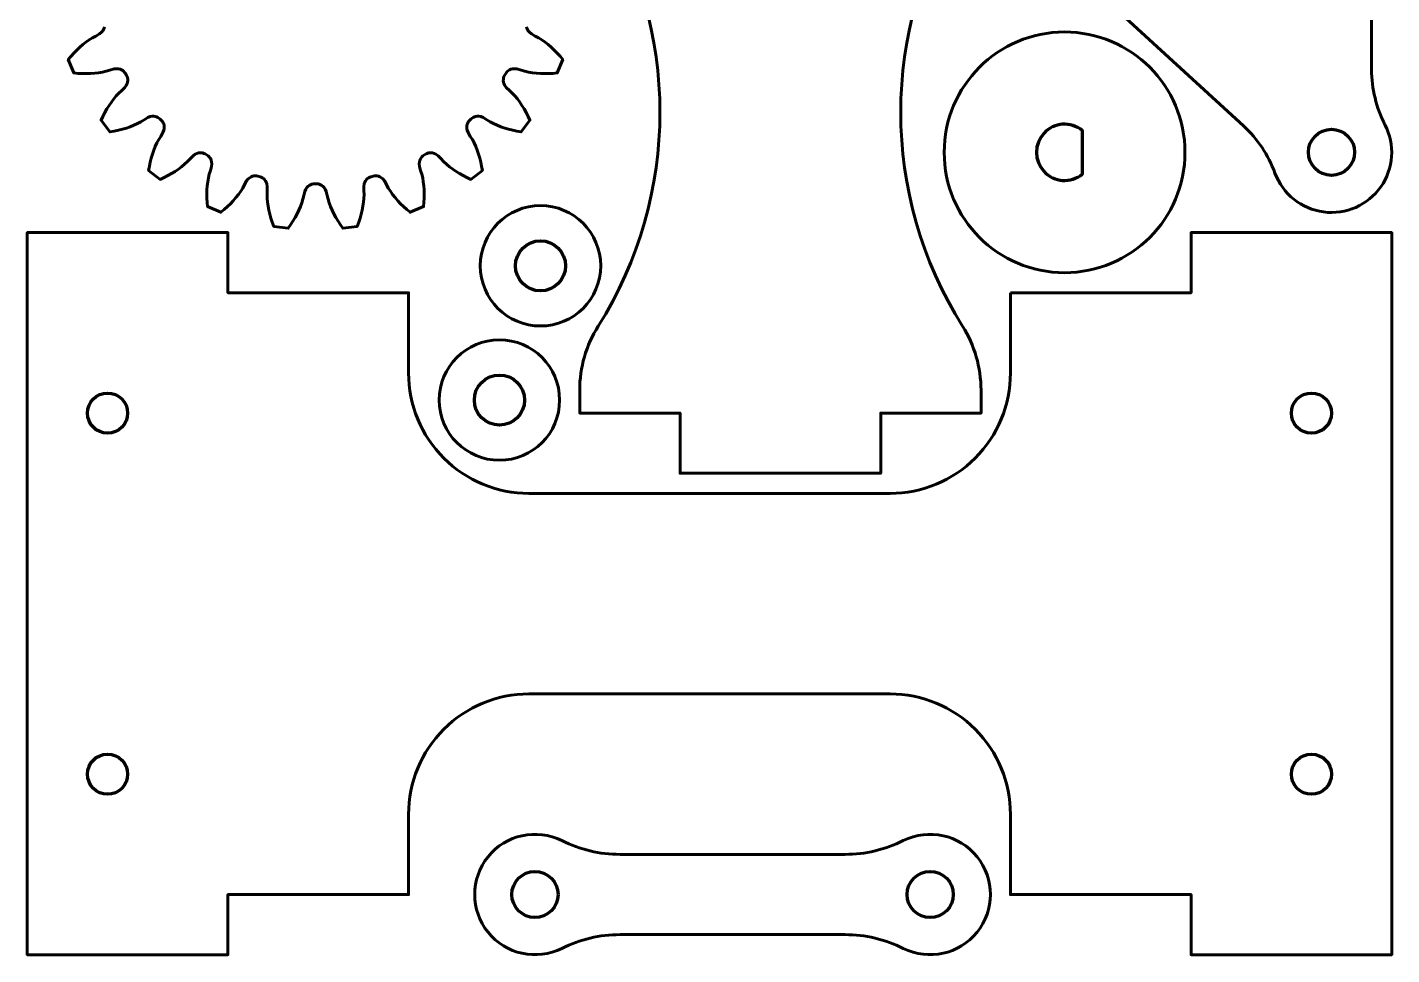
# Model space of a CAD drawing. Header units: millimetres. Extents: x 1 to 199, y 1 to 178.
# Drawn here: x 131 to 199, y 1 to 47.2 of the extents above; entities that cross this region are included whole.
import ezdxf

# ---------------------------------------------------------------- set-up
doc = ezdxf.new("R2010")
doc.units = ezdxf.units.MM
doc.linetypes.add('K5LT_BASIC', pattern=[0])
doc.linetypes.add('K5LT_REINFORCED', pattern=[0])

msp = doc.modelspace()

# ---------------------------------------------------------------- linework, layer by layer
at = {"color": 150, "linetype": 'K5LT_BASIC', "lineweight": 60}
for points in [[(198.665, 72.479, 1.202977), (193.016, 74.178, -0.119535), (192.056, 71.517), (182.05, 56.386, 0.812384), (181.693, 50.524, -0.119535), (184.168, 49.155), (191.609, 42.32, -0.119535), (193.182, 39.969, 1.063993), (198.665, 42.378, -0.119535), (197.998, 45.127), (197.998, 69.73, -0.119535)], [(158.531, 58), (158.531, 56.856, 0.14145), (159.454, 53.659, -0.288675), (159.454, 32.341, 0.14145), (158.531, 29.144), (158.531, 28), (163.531, 28), (163.531, 25), (173.531, 25), (173.531, 28), (178.531, 28), (178.531, 29.144, 0.14145), (177.608, 32.341, -0.288675), (177.608, 53.659, 0.14145), (178.531, 56.856), (178.531, 58), (173.531, 58), (173.531, 61), (163.531, 61), (163.531, 58)], [(180, 34), (180, 30, -0.414214), (174, 24), (156, 24, -0.414214), (150, 30), (150, 34), (141, 34), (141, 37), (131, 37), (131, 1), (141, 1), (141, 4), (150, 4), (150, 8, -0.414214), (156, 14), (174, 14, -0.414214), (180, 8), (180, 4), (189, 4), (189, 1), (199, 1), (199, 37), (189, 37), (189, 34)], [(171.757, 2.002, -0.116258), (174.66, 1.318, 1.616781), (174.66, 6.687, -0.116258), (171.757, 6.002), (160.543, 6.002, -0.116258), (157.64, 6.687, 1.616781), (157.64, 1.318, -0.116258), (160.543, 2.002)]]:
    msp.add_lwpolyline(points, format="xyb", close=True, dxfattribs=at)
msp.add_lwpolyline([(134.85, 47.264), (134.833, 47.197), (134.805, 47.129), (134.762, 47.059), (134.7, 46.986), (134.602, 46.904), (134.415, 46.8), (134.247, 46.713), (134.083, 46.611), (133.923, 46.497), (133.767, 46.373), (133.615, 46.24), (133.466, 46.098), (133.321, 45.949), (133.179, 45.792), (133.04, 45.628), (133.318, 44.957), (133.532, 44.94), (133.743, 44.929), (133.952, 44.926), (134.157, 44.932), (134.359, 44.945), (134.557, 44.968), (134.75, 45), (134.938, 45.043), (135.119, 45.101), (135.324, 45.16), (135.452, 45.171), (135.548, 45.164), (135.627, 45.144), (135.695, 45.116), (135.755, 45.081), (135.807, 45.038), (135.851, 44.99), (135.887, 44.936), (135.945, 44.834), (135.974, 44.776), (135.994, 44.714), (136.005, 44.648), (136.006, 44.578), (135.996, 44.505), (135.973, 44.427), (135.932, 44.34), (135.858, 44.235), (135.705, 44.087), (135.564, 43.959), (135.433, 43.818), (135.308, 43.666), (135.19, 43.506), (135.077, 43.338), (134.97, 43.163), (134.868, 42.981), (134.771, 42.793), (134.68, 42.599), (135.122, 42.023), (135.333, 42.061), (135.54, 42.105), (135.742, 42.157), (135.939, 42.215), (136.13, 42.28), (136.316, 42.353), (136.494, 42.435), (136.665, 42.525), (136.824, 42.628), (137.007, 42.737), (137.127, 42.781), (137.222, 42.799), (137.303, 42.801), (137.377, 42.791), (137.444, 42.772), (137.505, 42.745), (137.56, 42.709), (137.609, 42.667), (137.691, 42.584), (137.734, 42.535), (137.77, 42.48), (137.797, 42.419), (137.816, 42.352), (137.826, 42.279), (137.824, 42.197), (137.806, 42.103), (137.762, 41.983), (137.653, 41.799), (137.55, 41.64), (137.459, 41.469), (137.378, 41.291), (137.305, 41.105), (137.24, 40.914), (137.182, 40.717), (137.13, 40.515), (137.086, 40.308), (137.048, 40.097), (137.624, 39.655), (137.818, 39.746), (138.006, 39.843), (138.188, 39.945), (138.363, 40.052), (138.531, 40.165), (138.691, 40.283), (138.843, 40.408), (138.984, 40.54), (139.111, 40.68), (139.26, 40.833), (139.365, 40.907), (139.451, 40.948), (139.53, 40.971), (139.603, 40.981), (139.672, 40.98), (139.738, 40.969), (139.801, 40.949), (139.859, 40.921), (139.96, 40.862), (140.014, 40.826), (140.063, 40.782), (140.105, 40.73), (140.141, 40.67), (140.169, 40.602), (140.188, 40.523), (140.196, 40.427), (140.185, 40.3), (140.126, 40.094), (140.068, 39.913), (140.025, 39.725), (139.993, 39.532), (139.97, 39.334), (139.956, 39.132), (139.951, 38.927), (139.954, 38.719), (139.964, 38.507), (139.982, 38.294), (140.653, 38.016), (140.817, 38.154), (140.974, 38.296), (141.123, 38.441), (141.265, 38.59), (141.398, 38.743), (141.522, 38.899), (141.636, 39.058), (141.738, 39.222), (141.825, 39.391), (141.929, 39.577), (142.011, 39.675), (142.084, 39.738), (142.153, 39.78), (142.222, 39.809), (142.289, 39.826), (142.356, 39.832), (142.421, 39.829), (142.485, 39.816), (142.598, 39.786), (142.659, 39.765), (142.718, 39.735), (142.772, 39.696), (142.822, 39.648), (142.867, 39.589), (142.906, 39.517), (142.938, 39.427), (142.96, 39.301), (142.957, 39.087), (142.947, 38.898), (142.954, 38.705), (142.973, 38.51), (143.003, 38.313), (143.042, 38.114), (143.09, 37.915), (143.146, 37.714), (143.211, 37.513), (143.284, 37.311), (144.004, 37.216), (144.126, 37.392), (144.241, 37.57), (144.347, 37.749), (144.445, 37.929), (144.535, 38.111), (144.614, 38.294), (144.683, 38.477), (144.739, 38.662), (144.78, 38.847), (144.832, 39.054), (144.885, 39.17), (144.94, 39.25), (144.996, 39.309), (145.055, 39.354), (145.115, 39.388), (145.178, 39.411), (145.242, 39.425), (145.307, 39.429), (145.424, 39.429), (145.489, 39.425), (145.553, 39.411), (145.615, 39.388), (145.676, 39.354), (145.735, 39.309), (145.791, 39.25), (145.845, 39.17), (145.899, 39.054), (145.951, 38.847), (145.991, 38.662), (146.048, 38.477), (146.117, 38.294), (146.196, 38.111), (146.285, 37.929), (146.383, 37.749), (146.49, 37.57), (146.604, 37.392), (146.727, 37.216), (147.447, 37.311), (147.52, 37.513), (147.584, 37.714), (147.641, 37.915), (147.689, 38.114), (147.728, 38.313), (147.758, 38.51), (147.776, 38.705), (147.783, 38.898), (147.774, 39.087), (147.771, 39.301), (147.793, 39.427), (147.825, 39.517), (147.864, 39.589), (147.909, 39.648), (147.959, 39.696), (148.013, 39.735), (148.071, 39.765), (148.133, 39.786), (148.246, 39.816), (148.31, 39.829), (148.375, 39.832), (148.442, 39.826), (148.509, 39.809), (148.577, 39.78), (148.647, 39.738), (148.72, 39.675), (148.802, 39.577), (148.906, 39.391), (148.993, 39.222), (149.095, 39.058), (149.209, 38.899), (149.333, 38.743), (149.466, 38.59), (149.608, 38.441), (149.757, 38.296), (149.914, 38.154), (150.077, 38.016), (150.748, 38.294), (150.766, 38.507), (150.777, 38.719), (150.78, 38.927), (150.774, 39.132), (150.761, 39.334), (150.738, 39.532), (150.706, 39.725), (150.662, 39.913), (150.605, 40.094), (150.546, 40.3), (150.535, 40.427), (150.542, 40.523), (150.561, 40.602), (150.59, 40.67), (150.625, 40.73), (150.668, 40.782), (150.716, 40.826), (150.77, 40.862), (150.872, 40.921), (150.93, 40.949), (150.992, 40.969), (151.058, 40.98), (151.128, 40.981), (151.201, 40.971), (151.279, 40.948), (151.366, 40.907), (151.471, 40.833), (151.619, 40.68), (151.747, 40.54), (151.888, 40.408), (152.039, 40.283), (152.2, 40.165), (152.368, 40.052), (152.543, 39.945), (152.725, 39.843), (152.913, 39.746), (153.107, 39.655), (153.683, 40.097), (153.645, 40.308), (153.6, 40.515), (153.549, 40.717), (153.491, 40.914), (153.425, 41.105), (153.353, 41.291), (153.271, 41.469), (153.181, 41.64), (153.078, 41.799), (152.968, 41.983), (152.924, 42.103), (152.907, 42.197), (152.905, 42.279), (152.914, 42.352), (152.933, 42.419), (152.961, 42.48), (152.997, 42.535), (153.039, 42.584), (153.122, 42.667), (153.171, 42.709), (153.226, 42.745), (153.287, 42.772), (153.354, 42.791), (153.427, 42.801), (153.509, 42.799), (153.603, 42.781), (153.723, 42.737), (153.906, 42.628), (154.066, 42.525), (154.237, 42.435), (154.415, 42.353), (154.6, 42.28), (154.792, 42.215), (154.989, 42.157), (155.191, 42.105), (155.397, 42.061), (155.609, 42.023), (156.051, 42.599), (155.959, 42.793), (155.863, 42.981), (155.761, 43.163), (155.654, 43.338), (155.541, 43.506), (155.423, 43.666), (155.298, 43.818), (155.166, 43.959), (155.026, 44.087), (154.873, 44.235), (154.799, 44.34), (154.758, 44.427), (154.735, 44.505), (154.725, 44.578), (154.726, 44.648), (154.737, 44.714), (154.757, 44.776), (154.785, 44.834), (154.844, 44.936), (154.88, 44.99), (154.924, 45.038), (154.976, 45.081), (155.036, 45.116), (155.104, 45.144), (155.183, 45.164), (155.279, 45.171), (155.406, 45.16), (155.612, 45.101), (155.792, 45.043), (155.981, 45), (156.174, 44.968), (156.372, 44.945), (156.574, 44.932), (156.779, 44.926), (156.987, 44.929), (157.199, 44.94), (157.412, 44.957), (157.69, 45.628), (157.552, 45.792), (157.41, 45.949), (157.264, 46.098), (157.116, 46.24), (156.963, 46.373), (156.807, 46.497), (156.648, 46.611), (156.484, 46.713), (156.315, 46.8), (156.129, 46.904), (156.031, 46.986), (155.968, 47.059), (155.926, 47.129), (155.897, 47.197), (155.88, 47.264)], dxfattribs=at)
at = {"color": 134, "linetype": 'K5LT_REINFORCED', "lineweight": 100}
msp.add_lwpolyline([(183.577, 42.089, 2.097618), (183.577, 39.914), (183.596, 39.947), (183.596, 39.952), (183.596, 41.001), (183.596, 42.05), (183.581, 42.085)], format="xyb", close=True, dxfattribs=at)
at = {"color": 150, "linetype": 'K5LT_BASIC', "lineweight": 60}
for centre, radius in [((182.696, 41.001), 6), ((156.577, 35.345), 3), ((154.531, 28.651), 3)]:
    msp.add_circle(centre, radius, dxfattribs=at)
at = {"color": 134, "linetype": 'K5LT_REINFORCED', "lineweight": 100}
for centre, radius in [((195.998, 41.003), 1.15), ((156.577, 35.345), 1.25), ((154.531, 28.651), 1.25), ((135, 28), 1), ((195, 28), 1), ((135, 10), 1), ((195, 10), 1), ((156.3, 4.002), 1.15), ((176, 4.002), 1.15)]:
    msp.add_circle(centre, radius, dxfattribs=at)

doc.saveas('drawing.dxf')
